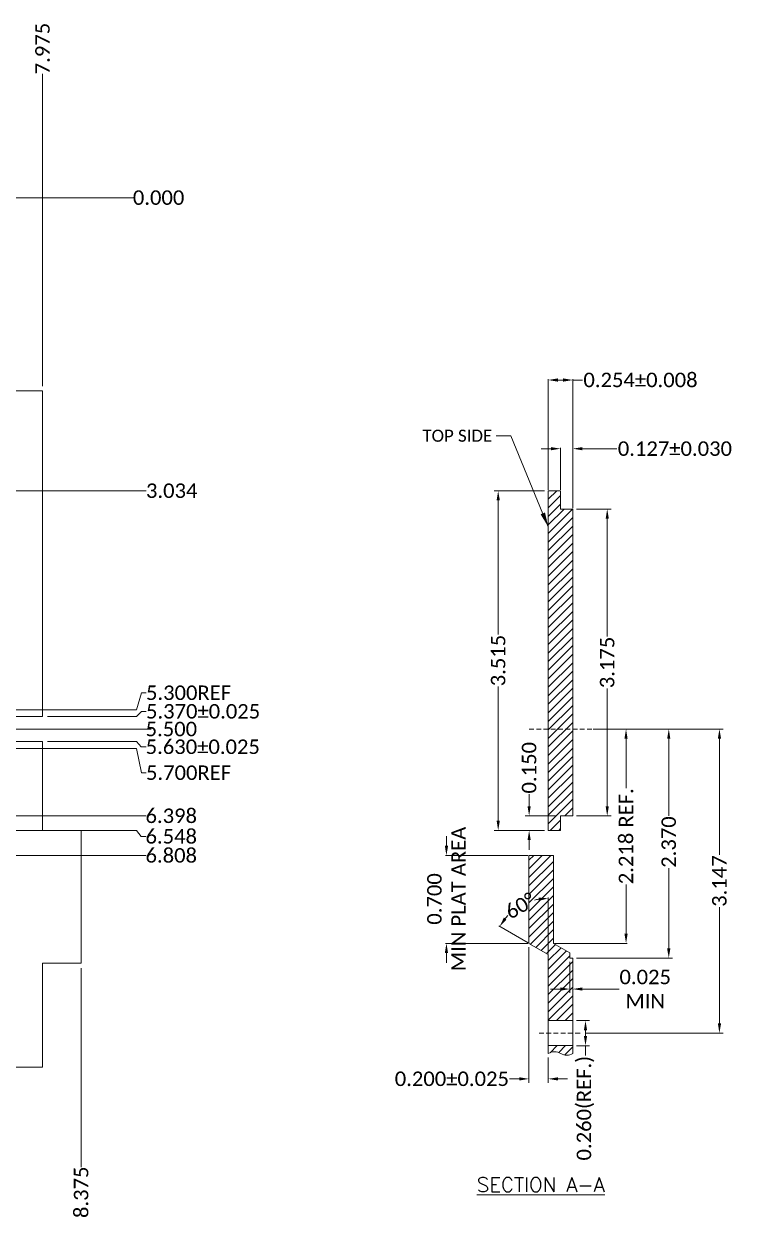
# Model space of a CAD drawing. Extents: x -92 to 604, y -481 to 70.
# Drawn here: x 456.9 to 604.1, y -198.2 to 48.8 of the extents above; entities that cross this region are included whole.
import ezdxf

# ---------------------------------------------------------------- set-up
doc = ezdxf.new("R2010")
doc.units = 0
doc.header["$LTSCALE"] = 8
doc.header["$MEASUREMENT"] = 0
doc.linetypes.add('CENTER', pattern=[2, 1.25, -0.25, 0.25, -0.25])
doc.linetypes.add('HIDDEN2', pattern=[0.1875, 0.125, -0.0625])
doc.layers.get('0').update_dxf_attribs({"linetype": 'CONTINUOUS'})
doc.layers.get('DEFPOINTS').update_dxf_attribs({"linetype": 'CONTINUOUS'})
for name, color, linetype in [('CEN', 2, 'CENTER'), ('COIN-LINE', 4, 'CONTINUOUS'), ('DIM', 7, 'CONTINUOUS'), ('LF-LINE', 1, 'CONTINUOUS')]:
    doc.layers.add(name, color=color, linetype=linetype)
doc.styles.add('ROMANS', font='ROMANS', dxfattribs={"height": 2.5})
doc.styles.add('SIMPLEX', font='SIMPLEX', dxfattribs={"height": 2.5})
doc.styles.get("Standard").update_dxf_attribs({"font": 'SIMPLEX', "height": 3})
doc.styles.add('样式1', font='calibri.ttf', dxfattribs={"height": 3})
doc.dimstyles.new('DIM-B(0.05)', dxfattribs={"dimscale": 4, "dimtxt": 3, "dimasz": 0.5, "dimexe": 0.05, "dimexo": 0.05, "dimgap": 0.06, "dimtad": 0, "dimdec": 3, "dimlfac": 0.05, "dimzin": 0, "dimdsep": 46, "dimtxsty": 'STANDARD', "dimcen": 0.05, "dimadec": 0, "dimazin": 0, "dimtfac": 1, "dimtdec": 3, "dimtofl": 0, "dimtmove": 2, "dimatfit": 3, "dimfxl": 1, "dimtolj": 1, "dimtzin": 0, "dimarcsym": 0})
doc.dimstyles.new('DIM-B(0.4)', dxfattribs={"dimscale": 4, "dimtxt": 3, "dimasz": 0.5, "dimexe": 0.05, "dimexo": 0.05, "dimgap": 0.06, "dimtad": 0, "dimdec": 3, "dimlfac": 0.4, "dimzin": 0, "dimdsep": 46, "dimtxsty": 'STANDARD', "dimcen": 0.05, "dimadec": 0, "dimazin": 0, "dimtfac": 1, "dimtdec": 3, "dimtofl": 0, "dimtmove": 2, "dimatfit": 3, "dimfxl": 1, "dimtolj": 1, "dimtzin": 0, "dimarcsym": 0})
doc.dimstyles.new('DIM-B(0.4)$0', dxfattribs={"dimscale": 4, "dimtxt": 3, "dimasz": 0.5, "dimexe": 0.05, "dimexo": 0.05, "dimgap": 0.06, "dimtad": 0, "dimdec": 3, "dimlfac": 0.4, "dimzin": 0, "dimdsep": 46, "dimtxsty": 'STANDARD', "dimcen": 0.05, "dimadec": 0, "dimazin": 0, "dimtfac": 1, "dimtdec": 3, "dimtofl": 0, "dimtmove": 2, "dimatfit": 3, "dimfxl": 1, "dimtolj": 1, "dimtzin": 0, "dimarcsym": 0})
doc.dimstyles.get("Standard").update_dxf_attribs({"dimtxt": 3, "dimasz": 0.18, "dimexe": 0.18, "dimexo": 0.0625, "dimgap": 0.09, "dimtad": 0, "dimtih": 1, "dimtoh": 1, "dimdec": 4, "dimzin": 0, "dimdsep": 46, "dimtxsty": 'STANDARD', "dimcen": 0.09, "dimadec": 0, "dimazin": 0, "dimtfac": 1, "dimtdec": 4, "dimtofl": 0, "dimtmove": 0, "dimatfit": 3, "dimfxl": 1, "dimtolj": 1, "dimtzin": 0, "dimarcsym": 0})

# ---------------------------------------------------------------- blocks, each defined once
blk = doc.blocks.new('*D174')
at = {"color": 0, "lineweight": 0, "transparency": 16777216}
for p, q in [((1904.51, -2300.25), (1904.51, -2297.75)), ((1910.21, -2302.25), (1903.71, -2302.25)), ((1907.67, -2305.25), (1903.71, -2305.25)), ((1904.51, -2307.25), (1904.51, -2309.25))]:
    blk.add_line(p, q, dxfattribs=at)
at = {"color": 0, "transparency": 16777216}
for points in [[(1904.18, -2300.25), (1904.84, -2300.25), (1904.51, -2302.25)], [(1904.84, -2307.25), (1904.18, -2307.25), (1904.51, -2305.25)]]:
    blk.add_solid(points, dxfattribs=at)
at = {"layer": 'DEFPOINTS', "color": 0, "transparency": 16777216}
for p in [(1911.01, -2302.25), (1904.51, -2305.25), (1908.47, -2305.25)]:
    blk.add_point(p, dxfattribs=at)
at = {"color": 0, "lineweight": 0, "transparency": 16777216, "insert": (1904.51, -2292.29), "char_height": 3, "attachment_point": 5, "rotation": 90}
blk.add_mtext('\\A1;\\fCalibri|b0|i0|c0|p0;0.150', dxfattribs=at)
blk = doc.blocks.new('*D95')
at = {"color": 0, "lineweight": 0, "transparency": 16777216}
for p, q in [((1907.67, -2234.96), (1897.3, -2234.96)), ((1898.1, -2236.96), (1898.1, -2264.73)), ((1898.1, -2303.25), (1898.1, -2275.47)), ((1907.67, -2305.25), (1897.3, -2305.25))]:
    blk.add_line(p, q, dxfattribs=at)
at = {"color": 0, "transparency": 16777216}
for points in [[(1898.44, -2236.96), (1897.77, -2236.96), (1898.1, -2234.96)], [(1897.77, -2303.25), (1898.44, -2303.25), (1898.1, -2305.25)]]:
    blk.add_solid(points, dxfattribs=at)
at = {"layer": 'DEFPOINTS', "color": 0, "transparency": 16777216}
for p in [(1898.1, -2234.96), (1908.47, -2234.96), (1908.47, -2305.25)]:
    blk.add_point(p, dxfattribs=at)
at = {"color": 0, "lineweight": 0, "transparency": 16777216, "insert": (1898.1, -2270.1), "char_height": 3, "attachment_point": 5, "rotation": 90}
blk.add_mtext('\\A1;\\fCalibri|b0|i0|c0|p0;3.515', dxfattribs=at)
blk = doc.blocks.new('*D93')
at = {"color": 0, "lineweight": 0, "transparency": 16777216}
for p, q in [((1918.35, -2284.29), (1934.23, -2284.29)), ((1933.43, -2286.29), (1933.43, -2302.26)), ((1933.43, -2329.69), (1933.43, -2313.09)), ((1914.35, -2331.69), (1934.23, -2331.69))]:
    blk.add_line(p, q, dxfattribs=at)
at = {"color": 0, "transparency": 16777216}
for points in [[(1933.76, -2286.29), (1933.09, -2286.29), (1933.43, -2284.29)], [(1933.09, -2329.69), (1933.76, -2329.69), (1933.43, -2331.69)]]:
    blk.add_solid(points, dxfattribs=at)
at = {"layer": 'DEFPOINTS', "color": 0, "transparency": 16777216}
for p in [(1917.55, -2284.29), (1933.43, -2284.29), (1913.55, -2331.69)]:
    blk.add_point(p, dxfattribs=at)
at = {"color": 0, "lineweight": 0, "transparency": 16777216, "insert": (1933.43, -2307.67), "char_height": 3, "attachment_point": 5, "rotation": 90}
blk.add_mtext('\\A1;\\fCalibri|b0|i0|c0|p0;2.370', dxfattribs=at)
blk = doc.blocks.new('*D98')
at = {"color": 0, "lineweight": 0, "transparency": 16777216}
for p, q in [((1919.35, -2284.29), (1944.72, -2284.29)), ((1943.92, -2286.29), (1943.92, -2310.35)), ((1943.92, -2345.22), (1943.92, -2321.15)), ((1916.27, -2347.22), (1944.72, -2347.22))]:
    blk.add_line(p, q, dxfattribs=at)
at = {"color": 0, "transparency": 16777216}
for points in [[(1944.26, -2286.29), (1943.59, -2286.29), (1943.92, -2284.29)], [(1943.59, -2345.22), (1944.26, -2345.22), (1943.92, -2347.22)]]:
    blk.add_solid(points, dxfattribs=at)
at = {"layer": 'DEFPOINTS', "color": 0, "transparency": 16777216}
for p in [(1918.55, -2284.29), (1915.47, -2347.22), (1943.92, -2347.22)]:
    blk.add_point(p, dxfattribs=at)
at = {"color": 0, "lineweight": 0, "transparency": 16777216, "insert": (1943.92, -2315.75), "char_height": 3, "attachment_point": 5, "rotation": 90}
blk.add_mtext('\\A1;\\fCalibri|b0|i0|c0|p0;3.147', dxfattribs=at)
blk = doc.blocks.new('*D102')
at = {"color": 0, "lineweight": 0, "transparency": 16777216}
for p, q in [((1908.47, -2234.76), (1908.47, -2211.83)), ((1910.47, -2212.03), (1911.55, -2212.03)), ((1913.55, -2238.56), (1913.55, -2211.83)), ((1913.55, -2212.03), (1915.55, -2212.03))]:
    blk.add_line(p, q, dxfattribs=at)
at = {"color": 0, "transparency": 16777216}
for points in [[(1910.47, -2211.7), (1910.47, -2212.37), (1908.47, -2212.03)], [(1911.55, -2212.37), (1911.55, -2211.7), (1913.55, -2212.03)]]:
    blk.add_solid(points, dxfattribs=at)
at = {"layer": 'DEFPOINTS', "color": 0, "transparency": 16777216}
for p in [(1913.55, -2212.03), (1908.47, -2234.96), (1913.55, -2238.76)]:
    blk.add_point(p, dxfattribs=at)
at = {"color": 0, "lineweight": 0, "transparency": 16777216, "insert": (1927.57, -2212.03), "char_height": 3, "attachment_point": 5}
blk.add_mtext('\\A1;\\fCalibri|b0|i0|c0|p0;0.254%%p0.008', dxfattribs=at)
blk = doc.blocks.new('*D1')
at = {"color": 0, "lineweight": 0, "transparency": 16777216}
blk.add_line((1795.52, -2284.29), (1825.16, -2284.29), dxfattribs=at)
at = {"layer": 'DEFPOINTS', "color": 0, "transparency": 16777216}
for p in [(1771.23, -2174.29), (1794.52, -2284.29), (1825.16, -2284.29)]:
    blk.add_point(p, dxfattribs=at)
at = {"color": 0, "lineweight": 0, "transparency": 16777216, "insert": (1830.41, -2284.29), "char_height": 3, "attachment_point": 5, "style": '样式1'}
blk.add_mtext('\\A1;5.500', dxfattribs=at)
blk = doc.blocks.new('*D4')
at = {"color": 0, "lineweight": 0, "transparency": 16777216}
blk.add_line((1772.23, -2174.29), (1822.49, -2174.29), dxfattribs=at)
at = {"layer": 'DEFPOINTS', "color": 0, "transparency": 16777216}
for p in [(1644.23, -2174.29), (1771.23, -2174.29), (1822.49, -2174.29)]:
    blk.add_point(p, dxfattribs=at)
at = {"color": 0, "lineweight": 0, "transparency": 16777216, "insert": (1827.77, -2174.29), "char_height": 3, "attachment_point": 5}
blk.add_mtext('\\A1;\\fCalibri|b0|i0|c0|p0;0.000', dxfattribs=at)
blk = doc.blocks.new('*D8')
at = {"color": 0, "lineweight": 0, "transparency": 16777216}
blk.add_line((1780.84, -2234.96), (1825.22, -2234.96), dxfattribs=at)
at = {"layer": 'DEFPOINTS', "color": 0, "transparency": 16777216}
for p in [(1771.23, -2174.29), (1779.84, -2234.96), (1825.22, -2234.96)]:
    blk.add_point(p, dxfattribs=at)
at = {"color": 0, "lineweight": 0, "transparency": 16777216, "insert": (1830.48, -2234.96), "char_height": 3, "attachment_point": 5}
blk.add_mtext('\\A1;\\fCalibri|b0|i0|c0|p0;3.034', dxfattribs=at)
blk = doc.blocks.new('*D9')
at = {"color": 0, "lineweight": 0, "transparency": 16777216}
for p, q in [((1804.73, -2281.69), (1823.22, -2281.69)), ((1823.22, -2281.69), (1824.22, -2280.63)), ((1824.22, -2280.63), (1825.22, -2280.63))]:
    blk.add_line(p, q, dxfattribs=at)
at = {"layer": 'DEFPOINTS', "color": 0, "transparency": 16777216}
for p in [(1771.23, -2174.29), (1803.73, -2281.69), (1825.22, -2280.63)]:
    blk.add_point(p, dxfattribs=at)
at = {"color": 0, "lineweight": 0, "transparency": 16777216, "insert": (1836.98, -2280.63), "char_height": 3, "attachment_point": 5}
blk.add_mtext('\\A1;\\fCalibri|b0|i0|c0|p0;5.370%%P0.025', dxfattribs=at)
blk = doc.blocks.new('*D10')
at = {"color": 0, "lineweight": 0, "transparency": 16777216}
for p, q in [((1804.73, -2286.89), (1823.16, -2286.89)), ((1823.16, -2286.89), (1824.16, -2287.96)), ((1824.16, -2287.96), (1825.16, -2287.96))]:
    blk.add_line(p, q, dxfattribs=at)
at = {"layer": 'DEFPOINTS', "color": 0, "transparency": 16777216}
for p in [(1771.23, -2174.29), (1803.73, -2286.89), (1825.16, -2287.96)]:
    blk.add_point(p, dxfattribs=at)
at = {"color": 0, "lineweight": 0, "transparency": 16777216, "insert": (1836.92, -2287.96), "char_height": 3, "attachment_point": 5}
blk.add_mtext('\\A1;\\fCalibri|b0|i0|c0|p0;5.630%%P0.025', dxfattribs=at)
blk = doc.blocks.new('*D11')
at = {"color": 0, "lineweight": 0, "transparency": 16777216}
for p, q in [((1823.22, -2280.29), (1824.22, -2276.78)), ((1824.22, -2276.78), (1825.22, -2276.78)), ((1790.83, -2280.29), (1823.22, -2280.29))]:
    blk.add_line(p, q, dxfattribs=at)
at = {"layer": 'DEFPOINTS', "color": 0, "transparency": 16777216}
for p in [(1771.23, -2174.29), (1825.22, -2276.78), (1789.83, -2280.29)]:
    blk.add_point(p, dxfattribs=at)
at = {"color": 0, "lineweight": 0, "transparency": 16777216, "insert": (1833.97, -2276.78), "char_height": 3, "attachment_point": 5}
blk.add_mtext('\\A1;\\fCalibri|b0|i0|c0|p0;5.300RE\\fCalibri|b0|i0|c0|p0;F', dxfattribs=at)
blk = doc.blocks.new('*D12')
at = {"color": 0, "lineweight": 0, "transparency": 16777216}
for p, q in [((1790.83, -2288.29), (1823.22, -2288.29)), ((1823.22, -2288.29), (1824.22, -2293.33)), ((1824.22, -2293.33), (1825.22, -2293.33))]:
    blk.add_line(p, q, dxfattribs=at)
at = {"layer": 'DEFPOINTS', "color": 0, "transparency": 16777216}
for p in [(1771.23, -2174.29), (1789.83, -2288.29), (1825.22, -2293.33)]:
    blk.add_point(p, dxfattribs=at)
at = {"color": 0, "lineweight": 0, "transparency": 16777216, "insert": (1833.97, -2293.33), "char_height": 3, "attachment_point": 5}
blk.add_mtext('\\A1;\\fCalibri|b0|i0|c0|p0;5.700REF', dxfattribs=at)
blk = doc.blocks.new('*D13')
at = {"color": 0, "lineweight": 0, "transparency": 16777216}
blk.add_line((1786.83, -2302.25), (1825.16, -2302.25), dxfattribs=at)
at = {"layer": 'DEFPOINTS', "color": 0, "transparency": 16777216}
for p in [(1771.23, -2174.29), (1785.83, -2302.25), (1825.16, -2302.25)]:
    blk.add_point(p, dxfattribs=at)
at = {"color": 0, "lineweight": 0, "transparency": 16777216, "insert": (1830.39, -2302.25), "char_height": 3, "attachment_point": 5}
blk.add_mtext('\\A1;\\fCalibri|b0|i0|c0|p0;6.398', dxfattribs=at)
blk = doc.blocks.new('*D14')
at = {"color": 0, "lineweight": 0, "transparency": 16777216}
for p, q in [((1790.83, -2305.25), (1823.16, -2305.25)), ((1823.16, -2305.25), (1824.16, -2306.51)), ((1824.16, -2306.51), (1825.16, -2306.51))]:
    blk.add_line(p, q, dxfattribs=at)
at = {"layer": 'DEFPOINTS', "color": 0, "transparency": 16777216}
for p in [(1771.23, -2174.29), (1789.83, -2305.25), (1825.16, -2306.51)]:
    blk.add_point(p, dxfattribs=at)
at = {"color": 0, "lineweight": 0, "transparency": 16777216, "insert": (1830.39, -2306.51), "char_height": 3, "attachment_point": 5}
blk.add_mtext('\\A1;\\fCalibri|b0|i0|c0|p0;6.548', dxfattribs=at)
blk = doc.blocks.new('*D15')
at = {"color": 0, "lineweight": 0, "transparency": 16777216}
blk.add_line((1791.33, -2310.45), (1825.16, -2310.45), dxfattribs=at)
at = {"layer": 'DEFPOINTS', "color": 0, "transparency": 16777216}
for p in [(1771.23, -2174.29), (1790.33, -2310.45), (1825.16, -2310.45)]:
    blk.add_point(p, dxfattribs=at)
at = {"color": 0, "lineweight": 0, "transparency": 16777216, "insert": (1830.39, -2310.45), "char_height": 3, "attachment_point": 5}
blk.add_mtext('\\A1;\\fCalibri|b0|i0|c0|p0;6.808', dxfattribs=at)
blk = doc.blocks.new('*D39')
at = {"color": 0, "lineweight": 0, "transparency": 16777216}
for p, q in [((1811.73, -2333.75), (1811.73, -2372.95)), ((1811.73, -2372.95), (1811.73, -2373.95)), ((1811.73, -2373.95), (1811.73, -2374.95))]:
    blk.add_line(p, q, dxfattribs=at)
at = {"layer": 'DEFPOINTS', "color": 0, "transparency": 16777216}
for p in [(1644.23, -2174.29), (1811.73, -2332.75), (1811.73, -2374.95)]:
    blk.add_point(p, dxfattribs=at)
at = {"color": 0, "lineweight": 0, "transparency": 16777216, "insert": (1811.73, -2380.17), "char_height": 3, "attachment_point": 5, "rotation": 90}
blk.add_mtext('\\A1;\\fCalibri|b0|i0|c0|p0;8.375', dxfattribs=at)
blk = doc.blocks.new('*D42')
at = {"color": 0, "lineweight": 0, "transparency": 16777216}
for p, q in [((1803.73, -2149.62), (1803.73, -2148.62)), ((1803.73, -2150.62), (1803.73, -2149.62)), ((1803.73, -2213.29), (1803.73, -2150.62))]:
    blk.add_line(p, q, dxfattribs=at)
at = {"layer": 'DEFPOINTS', "color": 0, "transparency": 16777216}
for p in [(1803.73, -2148.62), (1644.23, -2174.29), (1803.73, -2214.29)]:
    blk.add_point(p, dxfattribs=at)
at = {"color": 0, "lineweight": 0, "transparency": 16777216, "insert": (1803.73, -2143.42), "char_height": 3, "attachment_point": 5, "rotation": 90}
blk.add_mtext('\\A1;\\fCalibri|b0|i0|c0|p0;7.975', dxfattribs=at)
blk = doc.blocks.new('*D88')
at = {"color": 0, "lineweight": 0, "transparency": 16777216}
for p, q in [((1909.01, -2226.25), (1907.01, -2226.25)), ((1911.01, -2234.76), (1911.01, -2226.05)), ((1913.55, -2238.56), (1913.55, -2226.05)), ((1915.55, -2226.25), (1922.67, -2226.25))]:
    blk.add_line(p, q, dxfattribs=at)
at = {"color": 0, "transparency": 16777216}
for points in [[(1909.01, -2226.58), (1909.01, -2225.92), (1911.01, -2226.25)], [(1915.55, -2225.92), (1915.55, -2226.58), (1913.55, -2226.25)]]:
    blk.add_solid(points, dxfattribs=at)
at = {"layer": 'DEFPOINTS', "color": 0, "transparency": 16777216}
for p in [(1913.55, -2226.25), (1911.01, -2234.96), (1913.55, -2238.76)]:
    blk.add_point(p, dxfattribs=at)
at = {"color": 0, "lineweight": 0, "transparency": 16777216, "insert": (1934.7, -2226.25), "char_height": 3, "attachment_point": 5}
blk.add_mtext('\\A1;\\fCalibri|b0|i0|c0|p0;0.127%%p0.030', dxfattribs=at)
blk = doc.blocks.new('*D89')
at = {"color": 0, "lineweight": 0, "transparency": 16777216}
for p, q in [((1904.47, -2329.45), (1904.47, -2357.49)), ((1908.47, -2352.25), (1908.47, -2357.49)), ((1902.47, -2356.69), (1900.47, -2356.69)), ((1910.47, -2356.69), (1912.47, -2356.69))]:
    blk.add_line(p, q, dxfattribs=at)
at = {"color": 0, "transparency": 16777216}
for points in [[(1902.47, -2357.03), (1902.47, -2356.36), (1904.47, -2356.69)], [(1910.47, -2356.36), (1910.47, -2357.03), (1908.47, -2356.69)]]:
    blk.add_solid(points, dxfattribs=at)
at = {"layer": 'DEFPOINTS', "color": 0, "transparency": 16777216}
for p in [(1904.47, -2328.65), (1908.47, -2351.45), (1904.47, -2356.69)]:
    blk.add_point(p, dxfattribs=at)
at = {"color": 0, "lineweight": 0, "transparency": 16777216, "insert": (1888.5, -2356.69), "char_height": 3, "attachment_point": 5}
blk.add_mtext('\\A1;\\fCalibri|b0|i0|c0|p0;0.200%%p0.025', dxfattribs=at)
blk = doc.blocks.new('*D90')
at = {"color": 0, "lineweight": 0, "transparency": 16777216}
for p, q in [((1912.95, -2332.49), (1912.95, -2338.9)), ((1913.55, -2332.49), (1913.55, -2338.9)), ((1910.95, -2338.1), (1908.95, -2338.1)), ((1915.55, -2338.1), (1923.14, -2338.1))]:
    blk.add_line(p, q, dxfattribs=at)
at = {"color": 0, "transparency": 16777216}
for points in [[(1910.95, -2338.43), (1910.95, -2337.76), (1912.95, -2338.1)], [(1915.55, -2337.76), (1915.55, -2338.43), (1913.55, -2338.1)]]:
    blk.add_solid(points, dxfattribs=at)
at = {"layer": 'DEFPOINTS', "color": 0, "transparency": 16777216}
for p in [(1912.95, -2331.69), (1913.55, -2331.69), (1912.95, -2338.1)]:
    blk.add_point(p, dxfattribs=at)
at = {"color": 0, "lineweight": 0, "transparency": 16777216, "insert": (1928.55, -2338.1), "char_height": 3, "attachment_point": 5}
blk.add_mtext('\\A1;\\fCalibri|b0|i0|c0|p0;0.025\\PMIN', dxfattribs=at)
blk = doc.blocks.new('*D91')
at = {"color": 0, "lineweight": 0, "transparency": 16777216}
for p, q in [((1887.38, -2308.45), (1887.38, -2306.45)), ((1904.27, -2310.45), (1887.18, -2310.45)), ((1904.27, -2328.65), (1887.18, -2328.65)), ((1887.38, -2330.65), (1887.38, -2332.65))]:
    blk.add_line(p, q, dxfattribs=at)
at = {"color": 0, "transparency": 16777216}
for points in [[(1887.05, -2308.45), (1887.72, -2308.45), (1887.38, -2310.45)], [(1887.72, -2330.65), (1887.05, -2330.65), (1887.38, -2328.65)]]:
    blk.add_solid(points, dxfattribs=at)
at = {"layer": 'DEFPOINTS', "color": 0, "transparency": 16777216}
for p in [(1904.47, -2310.45), (1887.38, -2328.65), (1904.47, -2328.65)]:
    blk.add_point(p, dxfattribs=at)
at = {"color": 0, "lineweight": 0, "transparency": 16777216, "insert": (1887.38, -2319.45), "char_height": 3, "attachment_point": 5, "rotation": 90}
blk.add_mtext('\\A1;\\fCalibri|b0|i0|c0|p0;0.700\\PMIN PLAT AREA', dxfattribs=at)
blk = doc.blocks.new('*D92')
at = {"color": 0, "lineweight": 0, "transparency": 16777216}
for p, q in [((1917.75, -2284.29), (1924.78, -2284.29)), ((1924.58, -2286.29), (1924.58, -2296.49)), ((1924.58, -2326.65), (1924.58, -2316.44)), ((1909.75, -2328.65), (1924.78, -2328.65))]:
    blk.add_line(p, q, dxfattribs=at)
at = {"color": 0, "transparency": 16777216}
for points in [[(1924.91, -2286.29), (1924.25, -2286.29), (1924.58, -2284.29)], [(1924.25, -2326.65), (1924.91, -2326.65), (1924.58, -2328.65)]]:
    blk.add_solid(points, dxfattribs=at)
at = {"layer": 'DEFPOINTS', "color": 0, "transparency": 16777216}
for p in [(1917.55, -2284.29), (1924.58, -2284.29), (1909.55, -2328.65)]:
    blk.add_point(p, dxfattribs=at)
at = {"color": 0, "lineweight": 0, "transparency": 16777216, "insert": (1924.58, -2306.47), "char_height": 3, "attachment_point": 5, "rotation": 90}
blk.add_mtext('\\A1;\\fCalibri|b0|i0|c0|p0;2.218 REF.', dxfattribs=at)
blk = doc.blocks.new('*D94')
at = {"color": 0, "lineweight": 0, "transparency": 16777216}
for p, q in [((1914.35, -2238.76), (1921.48, -2238.76)), ((1920.68, -2240.76), (1920.68, -2265.13)), ((1920.68, -2300.25), (1920.68, -2275.87)), ((1914.35, -2302.25), (1921.48, -2302.25))]:
    blk.add_line(p, q, dxfattribs=at)
at = {"color": 0, "transparency": 16777216}
for points in [[(1921.02, -2240.76), (1920.35, -2240.76), (1920.68, -2238.76)], [(1920.35, -2300.25), (1921.02, -2300.25), (1920.68, -2302.25)]]:
    blk.add_solid(points, dxfattribs=at)
at = {"layer": 'DEFPOINTS', "color": 0, "transparency": 16777216}
for p in [(1913.55, -2238.76), (1920.68, -2238.76), (1913.55, -2302.25)]:
    blk.add_point(p, dxfattribs=at)
at = {"color": 0, "lineweight": 0, "transparency": 16777216, "insert": (1920.68, -2270.5), "char_height": 3, "attachment_point": 5, "rotation": 90}
blk.add_mtext('\\A1;\\fCalibri|b0|i0|c0|p0;3.175', dxfattribs=at)
blk = doc.blocks.new('*D96')
at = {"color": 0, "lineweight": 0, "transparency": 16777216}
for p, q in [((1908.47, -2330.76), (1908.47, -2319.13)), ((1904.3, -2328.55), (1898.23, -2325.04))]:
    blk.add_line(p, q, dxfattribs=at)
for start, end in [(99.8703, 104.0523), (135.9477, 140.1297)]:
    blk.add_arc((1908.47, -2330.96), 11.62, start, end, dxfattribs=at)
at = {"color": 0, "transparency": 16777216}
for points in [[(1906.51, -2319.84), (1906.45, -2319.17), (1908.47, -2319.33)], [(1899.28, -2323.31), (1899.83, -2323.69), (1898.41, -2325.14)]]:
    blk.add_solid(points, dxfattribs=at)
at = {"layer": 'DEFPOINTS', "color": 0, "transparency": 16777216}
for p in [(1904.5, -2320.03), (1904.47, -2328.65), (1907.67, -2330.49), (1908.47, -2330.96), (1908.47, -2351.45)]:
    blk.add_point(p, dxfattribs=at)
at = {"color": 0, "lineweight": 0, "transparency": 16777216, "insert": (1902.66, -2320.89), "char_height": 3, "attachment_point": 5, "rotation": 30}
blk.add_mtext('\\fCalibri|b0|i0|c0|p0;\\A1;60%%d', dxfattribs=at)
blk = doc.blocks.new('*D97')
at = {"color": 0, "lineweight": 0, "transparency": 16777216}
for p, q in [((1914.35, -2344.62), (1916.98, -2344.62)), ((1916.18, -2346.62), (1916.18, -2347.82)), ((1914.35, -2349.82), (1916.98, -2349.82)), ((1916.18, -2349.82), (1916.18, -2351.82))]:
    blk.add_line(p, q, dxfattribs=at)
at = {"color": 0, "transparency": 16777216}
for points in [[(1916.51, -2346.62), (1915.85, -2346.62), (1916.18, -2344.62)], [(1915.85, -2347.82), (1916.51, -2347.82), (1916.18, -2349.82)]]:
    blk.add_solid(points, dxfattribs=at)
at = {"layer": 'DEFPOINTS', "color": 0, "transparency": 16777216}
for p in [(1913.55, -2344.62), (1913.55, -2349.82), (1916.18, -2349.82)]:
    blk.add_point(p, dxfattribs=at)
at = {"color": 0, "lineweight": 0, "transparency": 16777216, "insert": (1916.18, -2362.76), "char_height": 3, "attachment_point": 5, "rotation": 90}
blk.add_mtext('\\A1;\\fCalibri|b0|i0|c0|p0;0.260\\fCalibri|b0|i0|c0|p0;(REF.)', dxfattribs=at)

msp = doc.modelspace()

# ---------------------------------------------------------------- hatches: boundary and pattern name
at = {"layer": 'DIM', "lineweight": 0}
h = msp.add_hatch(dxfattribs=at)
h.set_pattern_fill('ANSI31', color=256, scale=10, style=0)
h.set_pattern_definition([(45, (-313.1371, 2688.5025), (-0.8838835, 0.8838835), [])])
h.paths.add_polyline_path([(561.56, -141.5692), (561.56, -123.3692), (566.64, -123.3692), (566.64, -141.5692), (570.04, -143.5322), (570.04, -144.2492), (570.64, -144.2492), (570.64, -157.5392), (565.56, -157.5392), (565.56, -143.8786)])
h.paths.add_polyline_path([(565.56, -97.2092), (570.64, -97.2092), (570.64, -51.6792), (568.1, -51.6792), (568.1, -47.8792), (565.56, -47.8792)])
h.paths.add_polyline_path([(565.56, -97.2092), (565.56, -118.1692), (568.1, -118.1692), (568.1, -115.1692), (570.64, -115.1692), (570.64, -97.2092)])
h.paths.add_polyline_path([(565.56, -164.3685, -0.27119456), (568.1546, -164.3639, 0.26926822), (570.64, -164.3685), (570.64, -162.7392), (565.56, -162.7392)])
h.paths.add_polyline_path([(564.0916, -133.9274), (557.6763, -137.6313), (555.3894, -133.6702), (561.8046, -129.9663)], flags=9)

# ---------------------------------------------------------------- linework, layer by layer
at = {"color": 7, "lineweight": 0}
for p, q in [((444.9213, -27.2092), (460.8213, -27.2092)), ((460.8213, -27.2092), (460.8213, -94.6092)), ((460.8213, -94.6092), (449.8213, -94.6092)), ((449.8213, -99.8092), (460.8213, -99.8092)), ((444.9213, -167.2092), (460.8213, -167.2092))]:
    msp.add_line(p, q, dxfattribs=at)
at = {"lineweight": 0}
for p, q in [((460.8213, -118.1692), (460.8213, -99.8092)), ((468.8213, -118.1692), (460.8213, -118.1692)), ((468.8213, -145.6692), (468.8213, -118.1692)), ((460.8213, -167.2092), (460.8213, -145.6692)), ((460.8213, -145.6692), (468.8213, -145.6692))]:
    msp.add_line(p, q, dxfattribs=at)
at = {"color": 0, "lineweight": 0}
for p, q in [((561.56, -141.5692), (565.56, -143.8786)), ((566.64, -141.5692), (570.04, -143.5322)), ((570.04, -144.6092), (570.64, -144.6092)), ((565.56, -157.5392), (570.64, -157.5392)), ((565.56, -162.7392), (570.64, -162.7392))]:
    msp.add_line(p, q, dxfattribs=at)
at = {"layer": 'CEN', "color": 2, "lineweight": 0}
msp.add_line((322.3052, -97.2092), (483.3374, -97.2092), dxfattribs=at)
at = {"layer": 'CEN', "color": 2, "linetype": 'HIDDEN2', "lineweight": 0}
for p, q in [((561.5897, -97.2092), (574.6352, -97.2092)), ((563.639, -160.1392), (572.5611, -160.1392))]:
    msp.add_line(p, q, dxfattribs=at)
at = {"layer": 'COIN-LINE', "color": 4, "lineweight": 0}
msp.add_line((565.56, -47.8792), (568.1, -47.8792), dxfattribs=at)
at = {"layer": 'COIN-LINE', "color": 0, "lineweight": 0}
for p, q in [((565.56, -47.8792), (565.56, -118.1692)), ((565.56, -47.8792), (568.1, -47.8792)), ((568.1, -47.8792), (568.1, -51.6792)), ((568.1, -51.6792), (570.64, -51.6792)), ((570.64, -115.1692), (570.64, -51.6792)), ((570.64, -115.1692), (568.1, -115.1692)), ((568.1, -115.1692), (568.1, -118.1692)), ((568.1, -118.1692), (565.56, -118.1692)), ((561.56, -123.3692), (566.64, -123.3692)), ((561.56, -141.5692), (561.56, -123.3692)), ((566.64, -123.3692), (566.64, -141.5692)), ((565.56, -164.3685), (565.56, -143.8786)), ((570.04, -143.5322), (570.04, -144.6092)), ((570.64, -144.6092), (570.64, -164.3685))]:
    msp.add_line(p, q, dxfattribs=at)
for centre, radius, start, end in [((566.8612, -166.5821), 2.5677, 59.753952, 120.447346), ((569.4013, -162.2259), 2.4749, 239.753952, 300.035908)]:
    msp.add_arc(centre, radius, start, end, dxfattribs=at)

# ---------------------------------------------------------------- texts
at = {"layer": 'DIM', "color": 5, "lineweight": 0, "insert": (553.9417, -37.7597), "char_height": 2.5, "attachment_point": 9, "style": 'SIMPLEX'}
msp.add_mtext('\\A1;\\fCalibri|b0|i0|c0|p0;TOP SIDE', dxfattribs=at)
at = {"layer": 'LF-LINE', "color": 0, "lineweight": 0, "style": 'ROMANS'}
msp.add_text('%%USECTION A-A', height=3, dxfattribs=at).set_placement((550.7543, -193.0165))

# ---------------------------------------------------------------- dimensions: what is measured, and where the dimension line sits
at = {"color": 5, "lineweight": 0}
for feature_location, offset, dtype, origin, text, override, picture, middle, set_off in [((460.8213, -27.2092), (0, 65.6687), 1, (301.3213, 12.7908), '\\fCalibri|b0|i0|c0|p0;<>', {"dimscale": 1, "dimexo": 1, "dimdec": 3, "dimlfac": 0.05, "dimtxsty": 'STANDARD', "dimlwe": 0, "dimarcsym": 1}, '*D42', (460.8213, 43.6541), (-1342.9137, 2187.0766)), ((428.321330111, 12.7908130531), (51.2500602215, 0), 0, (301.3213301129, 12.7908130515), '\\fCalibri|b0|i0|c0|p0;<>', {"dimscale": 1, "dimexo": 1, "dimlfac": 0.05, "dimtxsty": 'STANDARD', "dimlwe": 0, "dimarcsym": 1}, '*D4', (484.8536980249, 12.7908130531), (-1342.9136592806, 2187.0765656299)), ((468.8213, -145.6692), (0, -42.2077), 1, (301.3213, 12.7908), '\\fCalibri|b0|i0|c0|p0;<>', {"dimscale": 1, "dimexo": 1, "dimdec": 3, "dimlfac": 0.05, "dimtxsty": 'STANDARD', "dimlwe": 0, "dimarcsym": 1}, '*D39', (468.8213, -193.0911), (-1342.9137, 2187.0766)), ((436.9213559138, -47.8791869466), (45.383710926, 0), 0, (428.321330111, 12.7908130531), '\\fCalibri|b0|i0|c0|p0;<>', {"dimscale": 1, "dimexo": 1, "dimdec": 3, "dimlfac": 0.05, "dimtxsty": 'STANDARD', "dimlwe": 0, "dimarcsym": 1}, '*D8', (487.5654514552, -47.8791869466), (-1342.9136592806, 2187.0765656299)), ((460.8213, -94.6092), (21.4837, 1.0557), 0, (428.3213, 12.7908), '\\fCalibri|b0|i0|c0|p0;<>%%P0.025', {"dimscale": 1, "dimexo": 1, "dimdec": 3, "dimlfac": 0.05, "dimtxsty": 'STANDARD', "dimlwe": 0, "dimarcsym": 1}, '*D9', (494.0616, -93.5535), (-1342.9137, 2187.0766)), ((460.8213, -99.8092), (21.4237, -1.0783), 0, (428.3213, 12.7908), '\\fCalibri|b0|i0|c0|p0;<>%%P0.025', {"dimscale": 1, "dimexo": 1, "dimdec": 3, "dimlfac": 0.05, "dimtxsty": 'STANDARD', "dimlwe": 0, "dimarcsym": 1}, '*D10', (494.0016, -100.8875), (-1342.9137, 2187.0766)), ((446.9213, -93.2092), (35.3837, 3.5083), 0, (428.3213, 12.7908), '\\fCalibri|b0|i0|c0|p0;<>RE\\fCalibri|b0|i0|c0|p0;F', {"dimscale": 1, "dimexo": 1, "dimdec": 3, "dimlfac": 0.05, "dimtxsty": 'STANDARD', "dimlwe": 0, "dimarcsym": 1}, '*D11', (491.0558, -89.7009), (-1342.9137, 2187.0766)), ((446.9213, -101.2092), (35.3837, -5.0399), 0, (428.3213, 12.7908), '\\fCalibri|b0|i0|c0|p0;<>REF', {"dimscale": 1, "dimexo": 1, "dimdec": 3, "dimlfac": 0.05, "dimtxsty": 'STANDARD', "dimlwe": 0, "dimarcsym": 1}, '*D12', (491.0558, -106.2491), (-1342.9137, 2187.0766)), ((442.9213, -115.1692), (39.3237, 0), 0, (428.3213, 12.7908), '\\fCalibri|b0|i0|c0|p0;<>', {"dimscale": 1, "dimexo": 1, "dimdec": 3, "dimlfac": 0.05, "dimtxsty": 'STANDARD', "dimlwe": 0, "dimarcsym": 1}, '*D13', (487.472, -115.1692), (-1342.9137, 2187.0766)), ((446.9213, -118.1692), (35.3237, -1.2689), 0, (428.3213, 12.7908), '\\fCalibri|b0|i0|c0|p0;<>', {"dimscale": 1, "dimexo": 1, "dimdec": 3, "dimlfac": 0.05, "dimtxsty": 'STANDARD', "dimlwe": 0, "dimarcsym": 1}, '*D14', (487.472, -119.438), (-1342.9137, 2187.0766)), ((447.4213, -123.3692), (34.8237, 0), 0, (428.3213, 12.7908), '\\fCalibri|b0|i0|c0|p0;<>', {"dimscale": 1, "dimexo": 1, "dimdec": 3, "dimlfac": 0.05, "dimtxsty": 'STANDARD', "dimlwe": 0, "dimarcsym": 1}, '*D15', (487.472, -123.3692), (-1342.9137, 2187.0766))]:
    dim = msp.add_ordinate_dim(feature_location=feature_location, offset=offset, dtype=dtype, origin=origin, text=text, dimstyle='DIM-B(0.4)', override=override, dxfattribs=at)
    dim.commit()
    dim.dimension.update_dxf_attribs({"geometry": picture, "text_midpoint": middle, "insert": set_off})
dim = msp.add_ordinate_dim(feature_location=(451.6025, -97.2092), offset=(30.6425, 0), dtype=0, origin=(428.3213, 12.7908), dimstyle='DIM-B(0.4)', override={"dimscale": 1, "dimexo": 1, "dimdec": 3, "dimlfac": 0.05, "dimtxsty": '样式1', "dimlwe": 0, "dimarcsym": 1}, dxfattribs=at)
dim.commit()
dim.dimension.update_dxf_attribs({"geometry": '*D1', "text_midpoint": (487.4939, -97.2092), "insert": (-1342.9137, 2187.0766)})
dim = msp.add_linear_dim(base=(570.64, -24.958), p1=(565.56, -47.8792), p2=(570.64, -51.6792), text='\\fCalibri|b0|i0|c0|p0;<>', dimstyle='DIM-B(0.4)$0', override={"dimdec": 3, "dimlfac": 0.05, "dimtxsty": 'STANDARD', "dimsah": 1, "dimtol": 1, "dimtp": 0.008, "dimtm": 0.008, "dimtmove": 0, "dimlwd": 0, "dimlwe": 0, "dimarcsym": 1}, dxfattribs=at)
dim.commit()
dim.dimension.update_dxf_attribs({"geometry": '*D102', "text_midpoint": (584.6516, -24.958), "insert": (-1342.9137, 2187.0766)})
for base, p1, p2, text, dimstyle, override, picture, middle in [((570.64, -39.1724), (568.1, -47.8792), (570.64, -51.6792), '\\fCalibri|b0|i0|c0|p0;<>', 'DIM-B(0.4)$0', {"dimgap": 0.06, "dimdec": 3, "dimlfac": 0.05, "dimtxsty": 'STANDARD', "dimtol": 1, "dimlim": 0, "dimtp": 0.03, "dimtm": 0.03, "dimtmove": 0, "dimlwd": 0, "dimlwe": 0, "dimarcsym": 1}, '*D88', (591.785, -39.1724)), ((570.04, -151.0203), (570.64, -144.6092), (570.04, -144.6092), '\\fCalibri|b0|i0|c0|p0;0.025\\PMIN', 'DIM-B(0.05)', {"dimexe": 0.2, "dimexo": 0.2, "dimtxsty": 'STANDARD', "dimtmove": 0, "dimlwd": 0, "dimlwe": 0}, '*D90', (585.6352, -151.0203))]:
    dim = msp.add_linear_dim(base=base, p1=p1, p2=p2, text=text, dimstyle=dimstyle, override=override, dxfattribs=at)
    dim.commit()
    dim.dimension.update_dxf_attribs({"geometry": picture, "text_midpoint": middle, "dimtype": 128, "insert": (-1342.9137, 2187.0766)})
for base, p1, p2, text, override, picture, middle, set_off in [((555.18887251, -47.8791869466), (565.5600387803, -118.1691869466), (565.5600387803, -47.8791869466), '\\fCalibri|b0|i0|c0|p0;<>', {"dimexe": 0.2, "dimexo": 0.2, "dimdec": 3, "dimtxsty": 'STANDARD', "dimtmove": 0, "dimlwd": 0, "dimlwe": 0}, '*D95', (555.18887251, -83.0241869466), (-1342.9136592806, 2187.0765656299)), ((577.7688769263, -51.6791869466), (570.6400387803, -115.1691869466), (570.6400387803, -51.6791869466), '\\fCalibri|b0|i0|c0|p0;<>', {"dimexe": 0.2, "dimexo": 0.2, "dimdec": 3, "dimtxsty": 'STANDARD', "dimtmove": 0, "dimlwd": 0, "dimlwe": 0}, '*D94', (577.7688769263, -83.4241869466), (-1342.9136592806, 2187.0765656299)), ((581.667, -97.2092), (566.64, -141.5692), (574.6352, -97.2092), '\\fCalibri|b0|i0|c0|p0;<> REF.', {"dimtxsty": 'STANDARD', "dimlwd": 0, "dimlwe": 0}, '*D92', (581.667, -119.3892), (-1342.9137, 2187.0766))]:
    dim = msp.add_linear_dim(base=base, p1=p1, p2=p2, angle=90, text=text, dimstyle='DIM-B(0.05)', override=override, dxfattribs=at)
    dim.commit()
    dim.dimension.update_dxf_attribs({"geometry": picture, "text_midpoint": middle, "insert": set_off})
at = {"color": 1, "lineweight": 0}
dim = msp.add_linear_dim(base=(590.5121, -97.2092), p1=(570.64, -144.6092), p2=(574.6352, -97.2092), angle=90, text='\\fCalibri|b0|i0|c0|p0;<>', dimstyle='DIM-B(0.05)', override={"dimexe": 0.2, "dimexo": 0.2, "dimdec": 3, "dimtxsty": 'STANDARD', "dimtmove": 0, "dimlwd": 0, "dimlwe": 0}, dxfattribs=at)
dim.commit()
dim.dimension.update_dxf_attribs({"geometry": '*D93', "text_midpoint": (590.5121, -120.5946), "dimtype": 128, "insert": (-1342.9137, 2187.0766)})
at = {"color": 5, "lineweight": 0}
for base, p1, p2, text, override, picture, middle, set_off in [((601.0101913005, -160.1391869466), (575.6351800755, -97.2091869466), (572.5610626558, -160.1391869466), '\\fCalibri|b0|i0|c0|p0;<>', {"dimexe": 0.2, "dimexo": 0.2, "dimtmove": 0, "dimlwd": 0, "dimlwe": 0}, '*D98', (601.0101913005, -128.6741869466), (-1342.9136592806, 2187.0765656299)), ((561.596, -118.1692), (568.1, -115.1692), (565.56, -118.1692), '\\fCalibri|b0|i0|c0|p0;<>', {"dimexe": 0.2, "dimexo": 0.2, "dimtmove": 0, "dimlwd": 0, "dimlwe": 0}, '*D174', (561.596, -105.2149), (-1342.9137, 2187.0766)), ((544.469, -141.5692), (561.56, -123.3692), (561.56, -141.5692), '\\fCalibri|b0|i0|c0|p0;0.700\\PMIN PLAT AREA', {"dimdec": 3, "dimtxsty": 'STANDARD', "dimtmove": 0, "dimlwd": 0, "dimlwe": 0}, '*D91', (544.469, -132.3692), (-1342.9137, 2187.0766)), ((573.2672, -162.7392), (570.64, -157.5392), (570.64, -162.7392), '\\fCalibri|b0|i0|c0|p0;<>\\fCalibri|b0|i0|c0|p0;(REF.)', {"dimexe": 0.2, "dimexo": 0.2, "dimtxsty": 'STANDARD', "dimtmove": 0, "dimlwd": 0, "dimlwe": 0}, '*D97', (573.2672, -175.6811), (-1342.9137, 2187.0766))]:
    dim = msp.add_linear_dim(base=base, p1=p1, p2=p2, angle=90, text=text, dimstyle='DIM-B(0.05)', override=override, dxfattribs=at)
    dim.commit()
    dim.dimension.update_dxf_attribs({"geometry": picture, "text_midpoint": middle, "dimtype": 128, "insert": set_off})
dim = msp.add_angular_dim_2l(base=(561.5843, -132.9555), line1=((561.56, -141.5692), (564.76, -143.4167)), line2=((565.56, -164.3685), (565.56, -143.8786)), text='\\fCalibri|b0|i0|c0|p0;<>', dimstyle='DIM-B(0.05)', override={"dimtxsty": 'STANDARD', "dimtmove": 0, "dimlwd": 0, "dimlwe": 0}, dxfattribs=at)
dim.commit()
dim.dimension.update_dxf_attribs({"geometry": '*D96', "text_midpoint": (559.748, -133.8118), "insert": (-1342.9137, 2187.0766)})
at = {"color": 1, "lineweight": 0}
dim = msp.add_linear_dim(base=(561.56, -169.6177), p1=(565.56, -164.3685), p2=(561.56, -141.5692), text='\\fCalibri|b0|i0|c0|p0;<>', dimstyle='DIM-B(0.05)', override={"dimexe": 0.2, "dimexo": 0.2, "dimgap": 0.06, "dimtxsty": 'STANDARD', "dimtol": 1, "dimlim": 0, "dimtp": 0.025, "dimtm": 0.025, "dimtmove": 0, "dimlwd": 0, "dimlwe": 0}, dxfattribs=at)
dim.commit()
dim.dimension.update_dxf_attribs({"geometry": '*D89', "text_midpoint": (545.59, -169.6177), "insert": (-1342.9137, 2187.0766)})

# ---------------------------------------------------------------- leaders
at = {"layer": 'DIM', "color": 5, "lineweight": 0, "annotation_type": 0, "has_hookline": 1, "hookline_direction": 1, "text_width": 14.3635}
msp.add_leader([(565.56, -55.3358), (557.7917, -36.5097), (554.7917, -36.5097)], dimstyle='Standard', override={"dimtxt": 2.5, "dimasz": 3, "dimexe": 1, "dimexo": 1, "dimgap": 0.85, "dimtad": 0, "dimtih": 0, "dimtoh": 0, "dimtxsty": 'SIMPLEX', "dimcen": 0, "dimtp": 0.002, "dimtm": 0.002, "dimtofl": 1, "dimatfit": 0, "dimlwd": 0}, dxfattribs=at)

doc.saveas('drawing.dxf')
